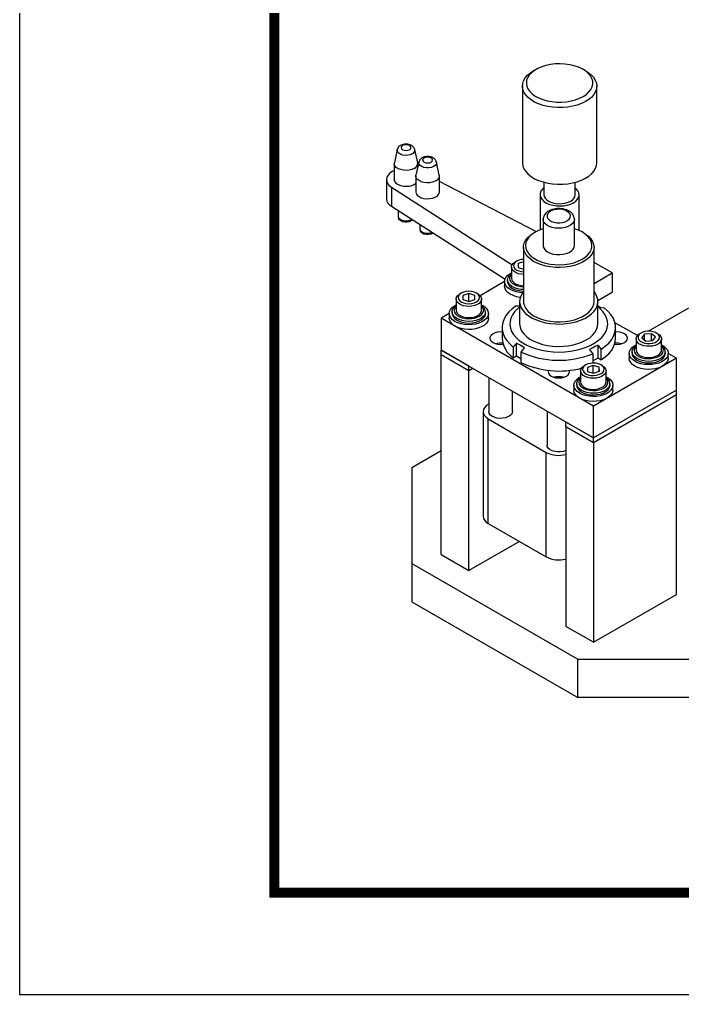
# Model space of a CAD drawing. Extents: x 0 to 2303, y 0 to 1485.
# Drawn here: x 0 to 162.6, y 0 to 239.4 of the extents above; entities that cross this region are included whole.
import ezdxf

# ---------------------------------------------------------------- set-up
doc = ezdxf.new("R2010")
doc.units = 0
doc.header["$LTSCALE"] = 10
doc.header["$MEASUREMENT"] = 0
doc.layers.get('0').update_dxf_attribs({"linetype": 'CONTINUOUS'})
doc.layers.add('FI', color=1, linetype='CONTINUOUS')

# ---------------------------------------------------------------- blocks, each defined once
blk = doc.blocks.new('A1G')
blk.add_lwpolyline([(0, 0), (841, 0), (841, 594), (0, 594)], close=True)
at = {"const_width": 1}
blk.add_lwpolyline([(25, 10), (831, 10), (831, 584), (25, 584)], close=True, dxfattribs=at)

msp = doc.modelspace()

# ---------------------------------------------------------------- linework, layer by layer
at = {"layer": 'FI'}
for p, q in [((126.71106, 227.12498), (126.03213, 226.73291)), ((138.93185, 226.73291), (138.25292, 227.12498)), ((123.36199, 223.01069), (123.36199, 204.1976)), ((141.60199, 204.1976), (141.60199, 223.01069)), ((92.65078, 207.42614), (91.94981, 204.20535)), ((97.66487, 204.20535), (96.96389, 207.42614)), ((91.92734, 203.99809), (91.92734, 200.07869)), ((97.9456, 204.36951), (97.24462, 201.14872)), ((97.68734, 203.18288), (97.68734, 203.99809)), ((102.95969, 201.14872), (102.25871, 204.36951)), ((90.00734, 200.07869), (90.00734, 195.37542)), ((96.84381, 198.90306), (97.22215, 199.17269)), ((97.22216, 200.94145), (97.22216, 197.02206)), ((126.68201, 187.29068), (102.98215, 199.56713)), ((102.98216, 197.02206), (102.98216, 200.94145)), ((128.64199, 199.42217), (128.64199, 196.3588)), ((136.32199, 196.3588), (136.32199, 199.42217)), ((91.23472, 198.22809), (120.85332, 179.17251)), ((91.23472, 198.22809), (91.23472, 193.52482)), ((127.68199, 196.3588), (127.68199, 187.75469)), ((137.28199, 187.58354), (137.28199, 196.3588)), ((91.23472, 193.52482), (119.09229, 175.60222)), ((92.88734, 192.46158), (92.88734, 191.06408)), ((92.90232, 190.92591), (92.9863, 190.54006)), ((128.43834, 190.32942), (128.43834, 183.86242)), ((136.11835, 183.86242), (136.11835, 190.32942)), ((98.18216, 189.05508), (98.18216, 188.00745)), ((98.19713, 187.86927), (98.28111, 187.48343)), ((126.50741, 187.19282), (126.16795, 186.99679)), ((138.38874, 186.99679), (138.04927, 187.19282)), ((123.63834, 183.47048), (123.63834, 170.14453)), ((140.91834, 170.14453), (140.91834, 183.47048)), ((121.926, 180.03859), (121.58653, 179.84255)), ((123.63834, 179.88465), (122.32841, 179.43616)), ((145.37962, 177.15395), (140.91834, 179.72939)), ((120.67306, 178.56916), (120.67306, 175.82559)), ((122.32841, 179.43616), (122.34808, 178.46638)), ((122.34808, 178.46638), (123.63834, 178.04789)), ((140.91834, 174.57851), (145.37962, 177.15395)), ((145.37962, 177.15395), (145.37962, 172.45068)), ((118.99306, 175.01367), (112.99503, 171.55108)), ((118.99306, 175.04171), (118.99306, 173.86589)), ((119.71306, 175.43365), (119.71306, 175.04171)), ((141.86626, 170.42246), (145.37962, 172.45068)), ((107.09661, 170.73165), (107.09661, 167.98807)), ((108.34954, 172.20107), (108.01008, 172.00503)), ((110.19694, 172.09336), (108.75195, 171.59864)), ((108.75195, 171.59864), (108.77162, 170.62886)), ((108.77162, 170.62886), (110.23628, 170.15381)), ((111.6616, 171.61831), (110.19694, 172.09336)), ((110.19694, 170.16657), (110.19694, 172.09336)), ((110.23628, 170.15381), (111.68127, 170.64853)), ((111.68127, 170.64853), (111.6616, 171.61831)), ((111.6616, 170.6418), (111.6616, 171.61831)), ((112.42314, 172.00504), (112.08368, 172.20107)), ((113.33661, 167.98807), (113.33661, 170.73165)), ((122.67834, 170.14453), (122.67834, 164.65738)), ((141.87834, 164.65738), (141.87834, 170.14453)), ((106.13661, 167.59613), (106.13661, 167.20419)), ((114.29661, 167.20419), (114.29661, 167.59613)), ((141.87835, 169.10852), (142.61374, 168.64004)), ((164.11512, 168.52695), (154.28191, 162.85036)), ((105.41661, 167.17615), (103.42839, 166.02837)), ((103.42839, 166.02837), (103.42839, 158.18958)), ((140.76363, 144.4752), (103.42839, 166.02837)), ((105.41661, 167.20419), (105.41661, 166.02837)), ((114.2772, 166.9747), (114.29661, 167.20419)), ((115.01661, 166.02837), (115.01661, 167.20419)), ((118.35834, 163.75223), (118.35834, 161.12993)), ((151.56166, 161.75418), (146.04586, 164.93838)), ((146.19834, 161.12992), (146.19834, 163.75223)), ((151.22007, 160.93475), (151.22007, 158.19117)), ((152.47301, 162.40417), (152.13354, 162.20814)), ((153.33906, 162.10557), (152.67112, 161.21568)), ((152.67112, 161.21568), (153.67213, 160.4368)), ((155.00802, 162.21658), (153.33906, 162.10557)), ((153.33906, 160.69595), (153.33906, 162.10557)), ((153.67213, 160.4368), (155.34109, 160.54781)), ((156.00903, 161.4377), (155.00802, 162.21658)), ((155.00802, 160.52565), (155.00802, 162.21658)), ((155.34109, 160.54781), (156.00903, 161.4377)), ((156.5466, 162.20814), (156.20714, 162.40417)), ((157.46007, 158.19117), (157.46007, 160.93475)), ((103.42839, 158.18958), (140.76363, 136.6364)), ((103.42839, 157.01376), (103.42839, 158.18958)), ((110.21661, 154.27082), (103.42839, 158.18958)), ((121.11485, 158.95196), (121.11485, 156.32965)), ((121.94295, 156.76953), (121.94295, 159.91925)), ((141.95092, 156.28919), (141.95092, 159.43891)), ((142.71289, 155.81114), (142.71289, 158.43345)), ((110.21661, 153.095), (103.42839, 157.01376)), ((103.42839, 108.02131), (103.42839, 157.01376)), ((121.11485, 156.32965), (121.94295, 156.76953)), ((121.94295, 156.76953), (123.06495, 156.0656)), ((123.06494, 155.10619), (123.06494, 157.7285)), ((140.59356, 155.56818), (141.95092, 156.28919)), ((140.59357, 157.30769), (140.59357, 155.01005)), ((161.1283, 156.23147), (140.76363, 144.4752)), ((141.95092, 156.28919), (142.71289, 155.81114)), ((149.54007, 157.40729), (149.54007, 156.23147)), ((150.26007, 157.79923), (150.26007, 157.40729)), ((158.40066, 157.1778), (158.42007, 157.40729)), ((158.42007, 157.40729), (158.42007, 157.79923)), ((159.14007, 156.23148), (159.14007, 157.40729)), ((161.1283, 156.23147), (159.14007, 157.37925)), ((161.1283, 148.39268), (161.1283, 156.23147)), ((110.21661, 153.095), (110.21661, 154.27082)), ((111.23501, 153.68291), (110.21661, 153.095)), ((138.89656, 154.56665), (138.55709, 154.37062)), ((140.74395, 154.45895), (139.29897, 153.96422)), ((139.29897, 153.96422), (139.31864, 152.99445)), ((142.20861, 153.98389), (140.74395, 154.45895)), ((140.74395, 152.53216), (140.74395, 154.45895)), ((142.22828, 153.01412), (142.20861, 153.98389)), ((142.20861, 153.00738), (142.20861, 153.98389)), ((142.97016, 154.37062), (142.63069, 154.56666)), ((110.21661, 104.10255), (110.21661, 153.095)), ((115.14307, 151.42684), (115.14307, 143.1007)), ((137.64363, 153.09723), (137.64363, 150.35365)), ((139.31864, 152.99445), (140.78329, 152.51939)), ((140.78329, 152.51939), (142.22828, 153.01412)), ((143.88363, 150.35366), (143.88363, 153.09723)), ((135.96362, 149.56977), (135.96362, 148.39396)), ((136.68363, 149.96171), (136.68363, 149.56977)), ((144.82421, 149.34028), (144.84363, 149.56977)), ((144.84363, 149.56977), (144.84363, 149.96171)), ((145.56363, 148.39396), (145.56363, 149.56977)), ((120.90307, 143.1007), (120.90307, 148.10166)), ((161.1283, 148.39268), (140.76363, 136.6364)), ((161.1283, 147.21686), (140.76363, 135.46059)), ((161.1283, 147.21686), (161.1283, 148.39268)), ((161.1283, 98.22441), (161.1283, 147.21686)), ((115.14307, 144.965), (114.96837, 144.86414)), ((140.76363, 136.6364), (140.76363, 144.4752)), ((113.70307, 143.1007), (113.70307, 117.42866)), ((114.96837, 141.33726), (129.22364, 133.10787)), ((114.96837, 115.66522), (114.96837, 141.33726)), ((129.39835, 143.19744), (129.39835, 134.87131)), ((140.76363, 136.6364), (133.9754, 140.55516)), ((133.9754, 139.37935), (133.9754, 140.55516)), ((140.76363, 135.46059), (133.9754, 139.37935)), ((133.9754, 139.37935), (133.9754, 90.3869)), ((140.76363, 135.46059), (140.76363, 136.6364)), ((140.76363, 135.46059), (140.76363, 86.46814)), ((103.42839, 133.49325), (96.23287, 129.33936)), ((129.22364, 107.43582), (129.22364, 133.10787)), ((96.23287, 129.33936), (96.23287, 105.82681)), ((114.96837, 115.66522), (129.22364, 107.43582)), ((122.60713, 111.25545), (110.21661, 104.10255)), ((103.42839, 108.02131), (110.21661, 104.10255)), ((96.23287, 105.82681), (136.96222, 82.31425)), ((96.23287, 105.82681), (96.23287, 96.42026)), ((140.76363, 86.46814), (161.1283, 98.22441)), ((96.23287, 96.42026), (136.96222, 72.9077)), ((140.76363, 86.46814), (133.9754, 90.3869)), ((136.96222, 82.31425), (177.69157, 82.31425)), ((136.96222, 72.9077), (136.96222, 82.31425)), ((177.69157, 72.9077), (136.96222, 72.9077))]:
    msp.add_line(p, q, dxfattribs=at)
at = {"layer": 'FI', "flags": 128}
for points in [[(137.08608, 227.6838), (136.05609, 228.02934), (134.94993, 228.28463), (133.79116, 228.44422), (132.6045, 228.50471), (131.41522, 228.46481), (130.24868, 228.32538), (129.12974, 228.08938), (128.08224, 227.76184), (127.12852, 227.34975), (126.2889, 226.86188), (125.58127, 226.30864), (125.02073, 225.70182), (124.6192, 225.05435), (124.38525, 224.38002), (124.32388, 223.69322), (124.43638, 223.00859), (124.72036, 222.3407), (125.16976, 221.70379), (125.77501, 221.11146), (126.52321, 220.5763), (127.39841, 220.10974), (128.38196, 219.72171), (129.45289, 219.42049), (130.58838, 219.2125), (131.76424, 219.10217), (132.95538, 219.09184), (134.13645, 219.18175), (135.28224, 219.36997), (136.36836, 219.65249), (137.37164, 220.02329), (138.27071, 220.47448), (139.0464, 220.99642), (139.68219, 221.578), (140.16451, 222.20683), (140.4831, 222.8695), (140.63115, 223.55187), (140.60552, 224.23943), (140.40675, 224.9175), (140.03908, 225.57164), (139.51035, 226.18791), (138.83181, 226.75316), (138.01794, 227.25536), (137.08608, 227.6838)], [(138.93185, 226.73291), (139.46839, 226.39483), (140.20155, 225.81413), (140.7909, 225.1812), (141.22548, 224.50784), (141.49718, 223.8066), (141.60094, 223.09052), (141.53484, 222.37296), (141.30009, 221.66728), (140.90109, 220.98663), (140.34525, 220.34368), (139.64293, 219.75041), (138.80722, 219.21787), (137.85369, 218.75599), (136.80008, 218.37336), (135.66604, 218.07712), (134.47269, 217.87278), (133.24225, 217.76415), (131.99766, 217.75326), (130.76208, 217.8403), (129.55854, 218.02366), (128.40946, 218.29991), (127.33625, 218.66392), (126.35888, 219.1089), (125.49559, 219.62656), (124.76243, 220.20726), (124.17308, 220.84019), (123.7385, 221.51354), (123.4668, 222.21479), (123.36304, 222.93086), (123.42914, 223.64842), (123.66388, 224.3541), (124.06289, 225.03476), (124.61873, 225.67771), (125.32105, 226.27098), (126.03213, 226.73291)], [(95.67574, 207.41617), (95.94195, 207.64617), (96.03544, 207.91748), (95.94195, 208.18879), (95.67574, 208.4188), (95.27731, 208.57248), (94.80734, 208.62645), (94.33737, 208.57248), (93.93894, 208.4188), (93.67273, 208.18879), (93.57924, 207.91749), (93.67273, 207.64617), (93.93895, 207.41617), (94.33737, 207.26249), (94.80734, 207.20852), (95.27731, 207.26249), (95.67574, 207.41617)], [(96.34424, 206.38249), (95.84899, 206.16847), (95.26935, 206.04366), (94.65228, 206.01818), (94.04777, 206.0941), (93.5048, 206.26525), (93.06735, 206.51779), (92.77087, 206.83124), (92.63937, 207.18021), (92.65078, 207.42614)], [(96.84381, 202.82246), (96.27338, 202.56703), (95.61084, 202.40151), (94.8978, 202.33632), (94.17909, 202.37554), (93.49985, 202.51671), (92.90276, 202.75096), (92.42535, 203.06357), (92.0976, 203.43491), (91.94012, 203.84162), (91.94981, 204.20535)], [(101.01897, 203.07544), (100.42663, 202.97241), (99.808, 202.9699), (99.2132, 203.0681), (98.69042, 203.25906), (98.28201, 203.52731), (98.02106, 203.85112), (97.9287, 204.20426), (97.9456, 204.36951)], [(100.62018, 204.21805), (101.00687, 204.38142), (101.25581, 204.61778), (101.32913, 204.89115), (101.21565, 205.1599), (100.93265, 205.38313), (100.52322, 205.52684), (100.04968, 205.56917), (99.58413, 205.50366), (99.19745, 205.34029), (98.9485, 205.10393), (98.87518, 204.83056), (98.98867, 204.5618), (99.27166, 204.33857), (99.6811, 204.19486), (100.15463, 204.15254), (100.62018, 204.21805)], [(102.25871, 204.36951), (102.27562, 204.22193), (102.19188, 203.86808), (101.93886, 203.54218), (101.53704, 203.27064), (101.01897, 203.07544)], [(123.36199, 204.1976), (123.36304, 204.11776), (123.4668, 203.40169), (123.7385, 202.70045), (124.17308, 202.02709), (124.76243, 201.39416), (125.49559, 200.81346), (126.35888, 200.2958), (127.33625, 199.85082), (128.40946, 199.48681), (129.55854, 199.21056), (130.76208, 199.0272), (131.99766, 198.94016), (133.24225, 198.95106), (134.47269, 199.05968), (135.66604, 199.26402), (136.80008, 199.56027), (137.85369, 199.94289), (138.80722, 200.40477), (139.64293, 200.93731), (140.34525, 201.53058), (140.90109, 202.17353), (141.30009, 202.85419), (141.53484, 203.55987), (141.60199, 204.1976)], [(91.92734, 202.29548), (91.41323, 202.03807), (90.83441, 201.63371), (90.39796, 201.17361), (90.11953, 200.67428), (90.0091, 200.15361), (90.07062, 199.63025), (90.30189, 199.12296), (90.69461, 198.64993), (91.23472, 198.22809)], [(101.31697, 199.43401), (100.62942, 199.30697), (99.90873, 199.28262), (99.2002, 199.3625), (98.54834, 199.5416), (97.99411, 199.80865), (97.57234, 200.14689), (97.30953, 200.53504), (97.22219, 200.94874), (97.24462, 201.14872)], [(102.95969, 201.14872), (102.961, 201.14261), (102.95784, 200.72585), (102.77524, 200.32265), (102.42469, 199.95833), (101.9282, 199.65578), (101.31697, 199.43401)], [(91.92734, 200.07869), (91.94012, 199.92223), (92.0976, 199.51551), (92.42535, 199.14418), (92.90276, 198.83157), (93.49985, 198.59732), (94.17909, 198.45614), (94.8978, 198.41692), (95.61084, 198.48212), (96.27338, 198.64763), (96.84381, 198.90306)], [(97.22216, 197.02206), (97.30953, 196.61565), (97.57234, 196.22749), (97.99411, 195.88926), (98.54834, 195.62221), (99.2002, 195.44311), (99.90873, 195.36322), (100.62942, 195.38757), (101.31697, 195.51462)], [(101.31697, 195.51462), (101.9282, 195.73638), (102.42469, 196.03893), (102.77524, 196.40326), (102.95784, 196.80646), (102.98216, 197.02206)], [(128.64199, 198.02139), (128.26913, 197.68679), (127.90991, 197.20253), (127.71594, 196.68777), (127.69422, 196.16112), (127.84555, 195.64162), (128.16445, 195.14803), (128.63939, 194.69821), (129.25322, 194.30841), (129.98374, 193.99271), (130.80456, 193.76253), (131.686, 193.62618), (132.59622, 193.5886), (133.5023, 193.65114), (134.37151, 193.81155), (135.17243, 194.06401), (135.8761, 194.39942)], [(128.64199, 196.3588), (128.71079, 195.94106), (128.95452, 195.48282), (129.36319, 195.06554), (129.91769, 194.70873), (130.59209, 194.42908), (131.35486, 194.23966), (132.17034, 194.14933), (133.00039, 194.16231), (133.8062, 194.27799), (134.55009, 194.49098), (135.19728, 194.7913)], [(135.8761, 194.39942), (136.45711, 194.80564), (136.89444, 195.268), (137.1723, 195.76979), (137.28063, 196.29286), (137.21553, 196.81831), (136.97935, 197.32716), (136.58062, 197.80101), (136.32199, 198.02139)], [(133.78919, 192.52875), (133.13196, 192.70118), (132.4211, 192.77385), (131.70127, 192.74217), (131.01769, 192.60815), (130.41333, 192.3802), (129.92616, 192.07265), (129.58678, 191.70482), (129.41652, 191.29982), (129.42609, 190.8831), (129.61486, 190.48084), (129.971, 190.11833), (130.47211, 189.81833), (131.08672, 189.5997), (131.7762, 189.47618), (132.49723, 189.45552), (133.20451, 189.53903), (133.85359, 189.72145), (134.4037, 189.99133), (134.82026, 190.33171), (135.07711, 190.7212), (135.15809, 191.13532), (135.05813, 191.54806), (134.78351, 191.93349), (134.35148, 192.26737), (133.78919, 192.52875)], [(92.88734, 191.06408), (92.89941, 190.93998), (93.04754, 190.62084), (93.35203, 190.34109), (93.78584, 190.12558), (94.31041, 189.99346), (94.87913, 189.95646), (95.44148, 190.01789), (95.94748, 190.17227), (96.22317, 190.31542)], [(96.43305, 190.18039), (96.10514, 189.92294), (95.64058, 189.72809), (95.09445, 189.62566), (94.52023, 189.62565), (93.9741, 189.72809), (93.50955, 189.92294), (93.17202, 190.19113), (92.99457, 190.5064), (92.9863, 190.54006)], [(136.11808, 190.30372), (136.1103, 190.18598), (135.96729, 189.71378), (135.65179, 189.27038), (135.17856, 188.8765), (134.56971, 188.55055), (133.85373, 188.30778), (133.06407, 188.15954), (132.23768, 188.11276), (131.41319, 188.16963), (130.62916, 188.32749), (129.92224, 188.57896), (129.32548, 188.91228), (128.8668, 189.31186), (128.56764, 189.75902), (128.44199, 190.23285), (128.43839, 190.34089)], [(98.18216, 188.00745), (98.18578, 187.93939), (98.30567, 187.61632), (98.58519, 187.32801), (98.99949, 187.10007), (99.51178, 186.95276), (100.07651, 186.89916), (100.64353, 186.94403), (101.16245, 187.0834), (101.21464, 187.10408)], [(101.49362, 186.9246), (101.35268, 186.83997), (100.87634, 186.65485), (100.32421, 186.56376), (99.75035, 186.57562), (99.21093, 186.68928), (98.75875, 186.8936), (98.43806, 187.16859), (98.28111, 187.48343)], [(138.38874, 186.99679), (138.85047, 186.70827), (139.56708, 186.14874), (140.14183, 185.53708), (140.56352, 184.88519), (140.82395, 184.20577), (140.91804, 183.51203), (140.84398, 182.81749), (140.6032, 182.13566), (140.20038, 181.4798), (139.64337, 180.8627), (138.943, 180.29635), (138.11292, 179.79178), (137.16927, 179.35881), (136.13043, 179.00588), (135.01661, 178.73984), (133.8495, 178.56588), (132.6518, 178.48737), (131.44683, 178.50587), (130.25805, 178.62099), (129.10859, 178.8305), (128.02083, 179.13032), (127.01593, 179.51462), (126.11346, 179.97592), (125.33099, 180.50523), (124.68373, 181.09226), (124.1843, 181.72558), (123.84241, 182.39286), (123.66471, 183.08111), (123.65467, 183.77694), (123.81248, 184.46682), (124.13506, 185.13729), (124.61615, 185.77532), (125.24637, 186.3685), (126.01346, 186.90526), (126.16795, 186.99679)], [(128.43834, 188.01889), (128.09403, 187.90661), (127.11861, 187.51181), (126.25316, 187.03922), (125.51613, 186.49893), (124.92322, 185.90244), (124.48708, 185.26248), (124.21699, 184.59267), (124.11871, 183.9073), (124.19435, 183.22098), (124.44228, 182.54832), (124.85722, 181.90368), (125.43033, 181.30078), (126.14939, 180.75247), (126.99909, 180.27045), (127.96129, 179.86499), (129.01552, 179.54473), (130.13928, 179.31648), (131.30863, 179.18513), (132.49865, 179.15347), (133.68398, 179.22217), (134.83934, 179.38977), (135.94013, 179.65269), (136.96286, 180.00534), (137.88576, 180.4402), (138.68914, 180.94799), (139.35589, 181.5179), (139.87179, 182.13778), (140.22586, 182.79442), (140.41053, 183.47381), (140.42188, 184.1615), (140.25967, 184.84281), (139.92734, 185.50322), (139.432, 186.12866), (138.78418, 186.7058), (137.99771, 187.22234), (137.08933, 187.66727), (136.11835, 188.01889)], [(128.43834, 183.86242), (128.46664, 183.5938), (128.65579, 183.12704), (129.01432, 182.69468), (129.52548, 182.31692), (130.16535, 182.01142), (130.90403, 181.79247), (131.70697, 181.67031), (132.53662, 181.65066), (133.3542, 181.73442), (134.12147, 181.91768), (134.80257, 182.19188), (135.36563, 182.54419), (135.78433, 182.95814), (136.03909, 183.41438), (136.11835, 183.86242)], [(123.63834, 176.77024), (123.10914, 176.81183), (122.42555, 176.95025), (121.81569, 177.17595), (121.31243, 177.47676), (120.94289, 177.83645), (120.72702, 178.23565), (120.67643, 178.65283), (120.79386, 179.0655), (121.07298, 179.45141), (121.49874, 179.78975), (121.58653, 179.84255)], [(123.63834, 180.48252), (123.07997, 180.42849), (122.44638, 180.27195), (121.90457, 180.02607), (121.49146, 179.70762), (121.23519, 179.33829), (121.15324, 178.94326), (121.25119, 178.54944), (121.52237, 178.18368), (121.94829, 177.8709), (122.49992, 177.63242), (123.13969, 177.48448), (123.63835, 177.43969)], [(121.87429, 172.50175), (121.0763, 172.75728), (120.37649, 173.09538), (119.80017, 173.50382), (119.36817, 173.96784), (119.09609, 174.47068), (118.99377, 174.99415), (119.06491, 175.51935), (119.30694, 176.02728), (119.71111, 176.49959), (120.26281, 176.91921), (120.67306, 177.14747)], [(119.71306, 175.04171), (119.73856, 174.77881), (119.92184, 174.29792), (120.27431, 173.84953), (120.78057, 173.45324), (121.41849, 173.12638), (122.16019, 172.88323), (122.97325, 172.73441), (123.62121, 172.68846)], [(123.63834, 173.08001), (122.97325, 173.12635), (122.16019, 173.27517), (121.41849, 173.51832), (120.78057, 173.84518), (120.27431, 174.24147), (119.92184, 174.68986), (119.73856, 175.17075), (119.73247, 175.66314), (119.90386, 176.1455), (120.24523, 176.59674), (120.67306, 176.95138)], [(120.67306, 176.86239), (120.50974, 176.67791), (120.26912, 176.25052), (120.19327, 175.80327), (120.28574, 175.35706), (120.54221, 174.93275), (120.95069, 174.5502), (121.49207, 174.22728), (122.14105, 173.97909), (122.86727, 173.81725), (123.63678, 173.74931), (123.63835, 173.74927)], [(120.67306, 175.82559), (120.72702, 175.49207), (120.94289, 175.09288), (121.31243, 174.73318), (121.81569, 174.43237), (122.42555, 174.20668), (123.10914, 174.06826), (123.63834, 174.02666)], [(110.24752, 169.59965), (110.9297, 169.6562), (111.56329, 169.81274), (112.1051, 170.05862), (112.51822, 170.37707), (112.77448, 170.7464), (112.85643, 171.14143), (112.75848, 171.53525), (112.4873, 171.90101), (112.06139, 172.21379), (111.50975, 172.45228), (110.86999, 172.60021), (110.1857, 172.64752), (109.50352, 172.59098), (108.86993, 172.43443), (108.32812, 172.18855), (107.915, 171.8701), (107.65874, 171.50077), (107.57679, 171.10574), (107.67474, 170.71192), (107.94592, 170.34616), (108.37184, 170.03338), (108.92347, 169.7949), (109.56323, 169.64696), (110.24752, 169.59965)], [(121.87429, 171.32594), (121.0763, 171.58147), (120.37649, 171.91956), (119.80017, 172.328), (119.36817, 172.79203), (119.09609, 173.29486), (118.99377, 173.81834), (118.99306, 173.86589)], [(123.41904, 172.27915), (122.74163, 172.33802), (121.87429, 172.50175)], [(123.63834, 172.56022), (123.35035, 172.18153), (122.95969, 171.4764), (122.73533, 170.74749), (122.68126, 170.00782), (122.79846, 169.2706), (123.08482, 168.54896), (123.53524, 167.85581), (124.14168, 167.20349), (124.89333, 166.60366), (125.77675, 166.06701), (126.7762, 165.60313), (127.87383, 165.22029), (129.05006, 164.92532), (130.28391, 164.72349), (131.55334, 164.6184), (132.83571, 164.61192), (134.10813, 164.70417), (135.3479, 164.8935), (136.5329, 165.17654), (137.64197, 165.54823), (138.65532, 166.00195), (139.55488, 166.52959), (140.3246, 167.12173), (140.95072, 167.76782), (141.42209, 168.45633), (141.73028, 169.17495), (141.86981, 169.91088), (141.83817, 170.65098), (141.63594, 171.38204), (141.26673, 172.09102), (140.91834, 172.56022)], [(110.25315, 168.93063), (109.53269, 168.97432), (108.8491, 169.11273), (108.23924, 169.33843), (107.73598, 169.63924), (107.36645, 169.99894), (107.15057, 170.39813), (107.09998, 170.81531), (107.21741, 171.22798), (107.49653, 171.61389), (107.92229, 171.95224), (108.01008, 172.00503)], [(112.42314, 172.00504), (112.46079, 171.98292), (112.90016, 171.65042), (113.19486, 171.26839), (113.329, 170.85742), (113.29535, 170.43967), (113.09572, 170.03767), (112.74088, 169.67307), (112.24996, 169.36555), (111.64942, 169.13167), (110.97164, 168.98404), (110.25315, 168.93063)], [(122.83777, 171.15034), (122.74163, 171.16221), (121.87429, 171.32594)], [(123.63834, 170.14453), (123.66471, 169.75516), (123.84241, 169.06691), (124.1843, 168.39963), (124.68373, 167.76631), (125.33099, 167.17928), (126.11346, 166.64997), (127.01593, 166.18867), (128.02083, 165.80437), (129.10859, 165.50455), (130.25805, 165.29504), (131.44683, 165.17992), (132.6518, 165.16142), (133.8495, 165.23993), (135.01661, 165.41389), (136.13043, 165.67993), (137.16927, 166.03286), (138.11292, 166.46583), (138.943, 166.9704), (139.64337, 167.53675), (140.20038, 168.15385), (140.6032, 168.80971), (140.84398, 169.49154), (140.91834, 170.14453)], [(108.29784, 164.66423), (107.49984, 164.91976), (106.80004, 165.25786), (106.22373, 165.6663), (105.79172, 166.13033), (105.51964, 166.63316), (105.41732, 167.15664), (105.48846, 167.68183), (105.73049, 168.18976), (106.13466, 168.66207), (106.68636, 169.08169), (107.09661, 169.30995)], [(114.2772, 167.36664), (114.10581, 166.88428), (113.76445, 166.43303), (113.26803, 166.03262), (112.63825, 165.70054), (111.90263, 165.45131), (111.09332, 165.29582), (110.2457, 165.24085), (109.3968, 165.28883), (108.58374, 165.43765), (107.84204, 165.6808), (107.20412, 166.00766), (106.69786, 166.40395), (106.34539, 166.85234), (106.16211, 167.33324), (106.15603, 167.82562), (106.32741, 168.30798), (106.66877, 168.75922), (107.09661, 169.11386)], [(107.09661, 169.02487), (106.9333, 168.84039), (106.69267, 168.413), (106.61682, 167.96575), (106.70929, 167.51954), (106.96576, 167.09523), (107.37424, 166.71268), (107.91562, 166.38976), (108.5646, 166.14157), (109.29082, 165.97973), (110.06033, 165.91179), (110.83714, 165.94094), (111.58495, 166.06581), (112.26877, 166.28056), (112.85663, 166.57515), (113.32105, 166.93581), (113.64031, 167.34567), (113.79948, 167.78557), (113.79948, 167.78557)], [(107.09661, 167.98807), (107.15057, 167.65456), (107.36645, 167.25536), (107.73598, 166.89566), (108.23924, 166.59485), (108.8491, 166.36916), (109.53269, 166.23074), (110.25315, 166.18706)], [(113.33661, 169.30995), (113.93819, 168.95422), (114.44465, 168.51601), (114.79829, 168.03037), (114.98634, 167.51488), (115.002, 166.98816), (114.84471, 166.46925), (114.52014, 165.9769), (114.04003, 165.52891), (113.42173, 165.14147), (112.68759, 164.82858), (111.86415, 164.60155), (110.98115, 164.46858), (110.07053, 164.43449), (109.16518, 164.5005), (108.29784, 164.66423)], [(110.25315, 166.18706), (110.97164, 166.24047), (111.64942, 166.38809), (112.24996, 166.62197), (112.74088, 166.9295), (113.09572, 167.29409), (113.29535, 167.6961), (113.33661, 167.98807)], [(121.8438, 169.07101), (120.86644, 168.35372), (120.03627, 167.57709), (119.36399, 166.75112), (118.85827, 165.88648), (118.52563, 164.99431), (118.37036, 164.08612), (118.39447, 163.17363), (118.59765, 162.26859), (118.97726, 161.3827), (119.52843, 160.52736), (120.24404, 159.71361), (121.11485, 158.95196)], [(122.67834, 168.81385), (122.11269, 168.33844), (121.42988, 167.61852), (120.89935, 166.85703), (120.52856, 166.06466), (120.32271, 165.25253), (120.28469, 164.43205), (120.41504, 163.61473), (120.71192, 162.81205), (121.17117, 162.03528), (121.78634, 161.29531), (122.54879, 160.60254), (123.44783, 159.96669)], [(123.44783, 159.96669), (124.47082, 159.39669), (125.60342, 158.90053), (126.82972, 158.48519), (128.1325, 158.15649), (129.49348, 157.91905), (130.89356, 157.7762), (132.31308, 157.72995), (133.73211, 157.78095), (135.13073, 157.92847), (136.48931, 158.17046), (137.78877, 158.5035), (139.01088, 158.92293), (140.13849, 159.42286), (141.15575, 159.99628), (142.04839, 160.63512), (142.80389, 161.33043), (143.41162, 162.07244), (143.86308, 162.85074), (144.1519, 163.6544), (144.27405, 164.47214), (144.22781, 165.29248), (144.01382, 166.1039), (143.63509, 166.89502), (143.09693, 167.65472), (142.40691, 168.37235), (141.87834, 168.81385)], [(142.61374, 168.64004), (143.31996, 168.56542), (143.44183, 168.55251)], [(142.71289, 158.43345), (143.69024, 159.15074), (144.52041, 159.92737), (145.19269, 160.75334), (145.69842, 161.61798), (146.03106, 162.51015), (146.18632, 163.41834), (146.16221, 164.33084), (145.95904, 165.23587), (145.57942, 166.12177), (145.02826, 166.9771), (144.31265, 167.79085), (143.44183, 168.55251)], [(108.29784, 163.48842), (107.49984, 163.74395), (106.80004, 164.08204), (106.22373, 164.49049), (105.79172, 164.95451), (105.51964, 165.45735), (105.41732, 165.98082), (105.41661, 166.02837)], [(106.13661, 167.20419), (106.16211, 166.9413), (106.34539, 166.4604), (106.69786, 166.01201), (107.20412, 165.61572), (107.84204, 165.28886), (108.58374, 165.04571), (109.3968, 164.89689), (110.2457, 164.84891), (111.09332, 164.90387), (111.90263, 165.05937), (112.63825, 165.3086), (113.26803, 165.64068), (113.76445, 166.04109), (114.10581, 166.49234), (114.2772, 166.9747)], [(115.01661, 166.02837), (115.002, 165.81235), (114.84471, 165.29344), (114.52014, 164.80109), (114.04003, 164.3531), (113.42173, 163.96565), (112.68759, 163.65276), (111.86415, 163.42573), (110.98115, 163.29277), (110.07053, 163.25868), (109.16518, 163.32469), (108.29784, 163.48842)], [(122.67834, 164.65738), (122.70563, 164.23984), (122.88744, 163.50699), (123.23684, 162.79468), (123.74758, 162.1156), (124.41056, 161.48188), (125.21393, 160.90483)], [(125.21393, 160.90483), (126.14337, 160.39474), (127.18228, 159.96072), (128.31214, 159.61051), (129.51278, 159.35036), (130.76276, 159.18491), (132.0398, 159.11713), (133.32108, 159.1482), (134.58376, 159.27759), (135.8053, 159.50298), (136.9639, 159.82036), (138.03889, 160.22404), (139.01108, 160.70685), (139.86312, 161.26014), (140.57982, 161.87407), (141.14837, 162.53766), (141.55864, 163.23908), (141.8033, 163.9658), (141.87834, 164.65738)], [(152.76705, 162.55065), (152.27191, 162.27391), (151.9177, 161.93262), (151.72858, 161.55005), (151.71743, 161.15224), (151.885, 160.76633), (152.21988, 160.4186), (152.69926, 160.13276), (153.29045, 159.92829), (153.95317, 159.81911), (154.64226, 159.81267), (155.31075, 159.9094), (155.91309, 160.10273), (156.40824, 160.37947), (156.76244, 160.72075), (156.95157, 161.10333), (156.96273, 161.50114), (156.79515, 161.88705), (156.46026, 162.23477), (155.98089, 162.52062), (155.3897, 162.72509), (154.72698, 162.83427), (154.0379, 162.84071), (153.3694, 162.74397), (152.76705, 162.55065)], [(116.15631, 162.20758), (115.73677, 161.89195), (115.47303, 161.52438), (115.38307, 161.12992), (115.47302, 160.73547), (115.73676, 160.3679), (116.15631, 160.05227), (116.70307, 159.81007), (117.33979, 159.65781), (118.02307, 159.60588), (118.59886, 159.64257)], [(142.71289, 155.81114), (143.69024, 156.52843), (144.52041, 157.30507), (145.19269, 158.13103), (145.69842, 158.99568), (146.03106, 159.88785), (146.18632, 160.79603), (146.19834, 161.12992)], [(145.95783, 159.64258), (146.53361, 159.60588), (147.2169, 159.65781), (147.85362, 159.81007), (148.40038, 160.05227), (148.81992, 160.3679), (149.08366, 160.73547), (149.17362, 161.12992), (149.08366, 161.52438), (148.81992, 161.89195), (148.40038, 162.20758), (147.85362, 162.44978), (147.2169, 162.60204), (146.53362, 162.65396), (146.19834, 162.64162)], [(156.5466, 162.20814), (156.94961, 161.92202), (157.27366, 161.548), (157.43957, 161.14091), (157.43838, 160.72271), (157.27016, 160.31595), (156.94398, 159.94254), (156.47742, 159.62262), (155.89564, 159.37344), (155.23, 159.20843), (154.51637, 159.13649), (153.79325, 159.16149), (153.09961, 159.28209), (152.47284, 159.49178), (151.94673, 159.77927), (151.54965, 160.12904), (151.303, 160.52226), (151.22008, 160.9377), (151.30536, 161.353), (151.55424, 161.74574), (151.95331, 162.09476), (152.13354, 162.20814)], [(123.06494, 157.7285), (123.74203, 158.51944), (123.89304, 158.69579)], [(142.71289, 158.43345), (142.08986, 159.2556), (141.95092, 159.43891)], [(152.42131, 154.86734), (151.62331, 155.12287), (150.92351, 155.46096), (150.34719, 155.8694), (149.91518, 156.33343), (149.6431, 156.83626), (149.54078, 157.35974), (149.61192, 157.88493), (149.85395, 158.39286), (150.25812, 158.86517), (150.80982, 159.28479), (151.22008, 159.51305)], [(158.40066, 157.56974), (158.22927, 157.08738), (157.88791, 156.63614), (157.39149, 156.23572), (156.76171, 155.90364), (156.02609, 155.65441), (155.21678, 155.49892), (154.36916, 155.44396), (153.52027, 155.49194), (152.7072, 155.64075), (151.9655, 155.88391), (151.32758, 156.21077), (150.82132, 156.60705), (150.46885, 157.05544), (150.28557, 157.53634), (150.27949, 158.02872), (150.45087, 158.51108), (150.79224, 158.96233), (151.22008, 159.31696)], [(151.22008, 159.22798), (151.05676, 159.04349), (150.81613, 158.61611), (150.74029, 158.16885), (150.83276, 157.72264), (151.08922, 157.29834), (151.4977, 156.91578), (152.03908, 156.59286), (152.68806, 156.34468), (153.41428, 156.18283), (154.18379, 156.1149), (154.96061, 156.14404), (155.70841, 156.26891), (156.39223, 156.48366), (156.9801, 156.77826), (157.44452, 157.13892), (157.76378, 157.54878), (157.92294, 157.98868), (157.92294, 157.98868)], [(151.22007, 158.19117), (151.303, 157.77868), (151.54965, 157.38547), (151.94673, 157.03569), (152.47284, 156.74821), (153.09961, 156.53851), (153.79325, 156.41791), (154.51637, 156.39291), (155.23, 156.46486), (155.89564, 156.62987), (156.47742, 156.87904), (156.94398, 157.19896), (157.27016, 157.57237), (157.43838, 157.97914), (157.46007, 158.19117)], [(157.46008, 159.51306), (158.06166, 159.15733), (158.56811, 158.71911), (158.92176, 158.23348), (159.10981, 157.71799), (159.12547, 157.19127), (158.96817, 156.67236), (158.6436, 156.18001), (158.16349, 155.73201), (157.5452, 155.34457), (156.81106, 155.03168), (155.98761, 154.80465), (155.10462, 154.67169), (154.194, 154.63759), (153.28865, 154.70361), (152.42131, 154.86734)], [(152.42131, 153.69152), (151.62331, 153.94705), (150.92351, 154.28515), (150.34719, 154.69359), (149.91518, 155.15761), (149.6431, 155.66045), (149.54078, 156.18392), (149.54007, 156.23147)], [(150.26007, 157.40729), (150.28557, 157.1444), (150.46885, 156.6635), (150.82132, 156.21511), (151.32758, 155.81883), (151.9655, 155.49197), (152.7072, 155.24881), (153.52027, 155.1), (154.36916, 155.05202), (155.21678, 155.10698), (156.02609, 155.26247), (156.76171, 155.5117), (157.39149, 155.84378), (157.88791, 156.2442), (158.22927, 156.69544), (158.40066, 157.1778)], [(159.14007, 156.23148), (159.12547, 156.01545), (158.96817, 155.49654), (158.6436, 155.00419), (158.16349, 154.5562), (157.5452, 154.16876), (156.81106, 153.85587), (155.98761, 153.62883), (155.10462, 153.49587), (154.194, 153.46178), (153.28865, 153.52779), (152.42131, 153.69152)], [(129.7019, 153.23293), (129.63834, 152.90053), (129.7283, 152.50608), (129.99203, 152.13851), (130.41158, 151.82287), (130.95834, 151.58067), (131.59506, 151.42842), (132.27834, 151.37649), (132.96163, 151.42842), (133.59835, 151.58068), (134.1451, 151.82287), (134.56465, 152.13851), (134.82839, 152.50608), (134.91835, 152.90053), (134.85479, 153.23292)], [(140.80016, 151.29622), (140.0797, 151.3399), (139.39611, 151.47832), (138.78625, 151.70402), (138.28299, 152.00482), (137.91346, 152.36452), (137.69758, 152.76372), (137.64699, 153.18089), (137.76442, 153.59356), (138.04354, 153.97947), (138.4693, 154.31782), (138.55709, 154.37062)], [(140.79454, 151.96524), (141.47672, 152.02178), (142.11031, 152.17833), (142.65212, 152.42421), (143.06523, 152.74266), (143.32149, 153.11199), (143.40344, 153.50702), (143.30549, 153.90083), (143.03432, 154.26659), (142.6084, 154.57938), (142.05676, 154.81786), (141.417, 154.9658), (140.73271, 155.0131), (140.05053, 154.95656), (139.41695, 154.80002), (138.87513, 154.55414), (138.46202, 154.23568), (138.20576, 153.86636), (138.12381, 153.47133), (138.22176, 153.07751), (138.49293, 152.71175), (138.91885, 152.39897), (139.47049, 152.16048), (140.11025, 152.01254), (140.79454, 151.96524)], [(142.97016, 154.37062), (143.0078, 154.3485), (143.44717, 154.016), (143.74187, 153.63397), (143.87601, 153.22301), (143.84236, 152.80526), (143.64273, 152.40325), (143.28789, 152.03866), (142.79697, 151.73113), (142.19643, 151.49725), (141.51865, 151.34963), (140.80016, 151.29622)], [(138.84485, 147.02982), (138.04686, 147.28535), (137.34705, 147.62344), (136.77074, 148.03189), (136.33873, 148.49591), (136.06665, 148.99875), (135.96433, 149.52222), (136.03547, 150.04741), (136.2775, 150.55534), (136.68167, 151.02766), (137.23337, 151.44727), (137.64362, 151.67554)], [(144.82421, 149.73222), (144.65283, 149.24986), (144.31146, 148.79862), (143.81504, 148.39821), (143.18526, 148.06613), (142.44964, 147.81689), (141.64034, 147.6614), (140.79271, 147.60644), (139.94382, 147.65442), (139.13075, 147.80323), (138.38905, 148.04639), (137.75113, 148.37325), (137.24487, 148.76954), (136.8924, 149.21792), (136.70912, 149.69882), (136.70304, 150.19121), (136.87443, 150.67356), (137.21579, 151.12481), (137.64362, 151.47944)], [(137.64362, 151.39046), (137.48031, 151.20598), (137.23968, 150.77859), (137.16383, 150.33133), (137.25631, 149.88512), (137.51278, 149.46082), (137.92125, 149.07826), (138.46264, 148.75534), (139.11161, 148.50716), (139.83783, 148.34532), (140.60734, 148.27738), (141.38416, 148.30652), (142.13196, 148.43139), (142.81578, 148.64615), (143.40364, 148.94074), (143.86806, 149.3014), (144.18732, 149.71126), (144.3465, 150.15116), (144.3465, 150.15116)], [(143.88362, 151.67554), (144.48521, 151.31981), (144.99166, 150.88159), (145.34531, 150.39596), (145.53336, 149.88047), (145.54901, 149.35375), (145.39172, 148.83484), (145.06715, 148.34249), (144.58704, 147.8945), (143.96874, 147.50705), (143.23461, 147.19416), (142.41116, 146.96713), (141.52817, 146.83417), (140.61754, 146.80008), (139.7122, 146.86609), (138.84485, 147.02982)], [(136.68363, 149.56977), (136.70912, 149.30688), (136.8924, 148.82598), (137.24487, 148.37759), (137.75113, 147.98131), (138.38905, 147.65445), (139.13075, 147.41129), (139.94382, 147.26248), (140.79271, 147.2145), (141.64034, 147.26946), (142.44964, 147.42495), (143.18526, 147.67419), (143.81504, 148.00626), (144.31146, 148.40668), (144.65283, 148.85792), (144.82421, 149.34028)], [(137.64363, 150.35365), (137.69758, 150.02014), (137.91346, 149.62094), (138.28299, 149.26125), (138.78625, 148.96044), (139.39611, 148.73474), (140.0797, 148.59632), (140.80016, 148.55264)], [(140.80016, 148.55264), (141.51865, 148.60605), (142.19643, 148.75367), (142.79697, 148.98755), (143.28789, 149.29508), (143.64273, 149.65968), (143.84236, 150.06168), (143.88363, 150.35366)], [(138.84485, 145.854), (138.04686, 146.10953), (137.34705, 146.44763), (136.77074, 146.85607), (136.33873, 147.3201), (136.06665, 147.82293), (135.96433, 148.34641), (135.96362, 148.39396)], [(145.56363, 148.39396), (145.54901, 148.17793), (145.39172, 147.65902), (145.06715, 147.16667), (144.58704, 146.71868), (143.96874, 146.33124), (143.23461, 146.01835), (142.41116, 145.79132), (141.52817, 145.65835), (140.61754, 145.62426), (139.7122, 145.69027), (138.84485, 145.854)], [(114.96837, 144.86414), (114.43112, 144.48623), (114.03191, 144.05507), (113.78608, 143.58723), (113.70307, 143.1007), (113.78608, 142.61417), (114.03191, 142.14634), (114.43112, 141.71518), (114.96837, 141.33726)], [(118.46837, 141.45811), (117.74676, 141.44578), (117.04252, 141.53744), (116.39989, 141.72733), (115.85925, 142.00351), (115.45457, 142.34863), (115.21128, 142.741), (115.14307, 143.1007)], [(120.90307, 143.1007), (120.86678, 142.83759), (120.6641, 142.4376), (120.29546, 142.07927), (119.78405, 141.78513), (119.162, 141.57364), (118.46837, 141.45811)], [(132.72364, 133.22871), (132.00204, 133.21639), (131.29779, 133.30805), (130.65516, 133.49793), (130.11452, 133.77411), (129.70984, 134.11923), (129.46655, 134.51161), (129.39835, 134.87131)], [(133.9754, 133.52803), (133.41727, 133.34425), (132.72364, 133.22871)]]:
    msp.add_lwpolyline(points, dxfattribs=at)
at = {"layer": 'FI'}
for centre, radius, start, end in [((95.99352, 207.29651), 0.97899, 290.9926704, 7.6094794), ((96.35043, 204.05058), 1.32352, 291.8870075, 6.7151014), ((134.43067, 196.5286), 1.89893, 293.8102385, 354.8696814), ((92.29956, 195.56337), 2.29991, 184.6876795, 242.4197902), ((112.45329, 167.51155), 1.82966, 355.4573617, 61.1328096), ((112.3892, 167.96493), 1.42164, 352.7520516, 48.2086128), ((117.9986, 158.66386), 3.994, 84.8323544, 117.4688686), ((124.5723, 161.50664), 6.22536, 183.4692458, 236.2630857), ((118.02411, 155.50367), 4.40748, 83.4467889, 105.1414384), ((146.53256, 155.50359), 4.40756, 74.8586972, 96.5529881), ((156.57675, 157.71466), 1.82966, 355.4570632, 61.1327709), ((156.51266, 158.16804), 1.42164, 352.7518026, 48.2082824), ((132.3134, 177.68517), 21.99552, 245.1357241, 292.1138104), ((132.35021, 175.31392), 22.2389, 245.3216413, 284.3715682), ((132.27834, 147.29484), 4.38735, 74.8015227, 105.1983864), ((143.0003, 149.87713), 1.82966, 355.4573617, 61.1328096), ((142.93621, 150.33052), 1.42164, 352.7520696, 48.2085143), ((132.30664, 139.18315), 6.81278, 243.0937937, 284.1786183), ((115.86505, 117.64426), 2.1727, 185.6949913, 245.6253348), ((132.30664, 113.51111), 6.81278, 243.0937937, 284.1786183)]:
    msp.add_arc(centre, radius, start, end, dxfattribs=at)
for points, knots in [([(96.94397, 207.43538), (96.93598, 207.49125), (96.90769, 207.6893), (96.72211, 207.989), (96.42174, 208.30776), (96.01998, 208.55789), (95.53052, 208.73355), (94.9716, 208.81618), (94.38575, 208.79264), (93.8334, 208.66001), (93.3581, 208.42969), (92.99346, 208.11862), (92.74871, 207.77884), (92.6899, 207.53207), (92.66573, 207.43068)], [0, 0, 0, 0, 0.031567292, 0.111904481, 0.192746748, 0.279045407, 0.372984416, 0.471326553, 0.570776234, 0.672805813, 0.768850528, 0.858240104, 0.94175614, 1, 1, 1, 1]), ([(102.24798, 204.36759), (102.24592, 204.39343), (102.2324, 204.56352), (102.07345, 204.84718), (101.79807, 205.18229), (101.4174, 205.44829), (100.94828, 205.64328), (100.40194, 205.74934), (99.81799, 205.75146), (99.23917, 205.64145), (98.73221, 205.42388), (98.33767, 205.11506), (98.06692, 204.76776), (97.99181, 204.50411), (97.95797, 204.3853)], [0, 0, 0, 0, 0.014519331, 0.095570749, 0.175746211, 0.260364155, 0.352522641, 0.450416914, 0.549505974, 0.650756224, 0.756382966, 0.846884469, 0.931002431, 1, 1, 1, 1]), ([(134.11093, 192.64935), (133.98589, 192.69031), (133.63186, 192.8063), (133.00299, 192.92342), (132.23804, 192.96847), (131.47283, 192.91376), (130.73453, 192.76076), (130.04709, 192.50838), (129.46088, 192.16834), (128.99776, 191.75854), (128.67432, 191.30338), (128.47229, 190.82598), (128.45812, 190.49873), (128.45153, 190.34653)], [0, 0, 0, 0, 0.054792267, 0.155136101, 0.255026431, 0.355006819, 0.455660237, 0.557693876, 0.661810668, 0.755092317, 0.843121017, 0.927034864, 1, 1, 1, 1]), ([(136.10125, 190.29176), (136.10722, 190.34445), (136.13345, 190.5756), (136.02322, 190.98204), (135.78737, 191.46664), (135.42138, 191.89658), (134.94229, 192.26888), (134.48443, 192.50932), (134.18941, 192.61993), (134.11093, 192.64935)], [0, 0, 0, 0, 0.050005167, 0.219351701, 0.386118541, 0.557614945, 0.739073702, 0.930591706, 1, 1, 1, 1]), ([(121.8438, 169.07101), (121.88118, 169.07345), (122.13514, 169.08998), (122.38915, 169.10638), (122.60577, 169.12038)], [0, 0, 0, 0, 0.147190746, 1, 1, 1, 1]), ([(121.94295, 159.91925), (121.89261, 159.86047), (121.61655, 159.53808), (121.34054, 159.21562), (121.11485, 158.95196)], [0, 0, 0, 0, 0.182335569, 1, 1, 1, 1]), ([(123.89304, 158.69579), (123.32263, 159.07873), (122.67202, 159.51551), (122.02296, 159.87494), (121.94295, 159.91925)], [0, 0, 0, 0, 0.87672541, 1, 1, 1, 1]), ([(141.95092, 159.43891), (141.86396, 159.39861), (141.15858, 159.0717), (140.4515, 158.66751), (139.8316, 158.31315)], [0, 0, 0, 0, 0.123275038, 1, 1, 1, 1]), ([(139.8316, 158.31315), (139.87791, 158.25205), (140.13193, 157.91693), (140.3859, 157.58175), (140.59357, 157.30769)], [0, 0, 0, 0, 0.182334585, 1, 1, 1, 1])]:
    msp.add_open_spline(points, degree=3, knots=knots, dxfattribs=at)

# ---------------------------------------------------------------- block references
at = {"xscale": 2.5, "yscale": 2.5, "zscale": 2.5}
msp.add_blockref('A1G', (0, 0), dxfattribs=at)

doc.saveas('drawing.dxf')
